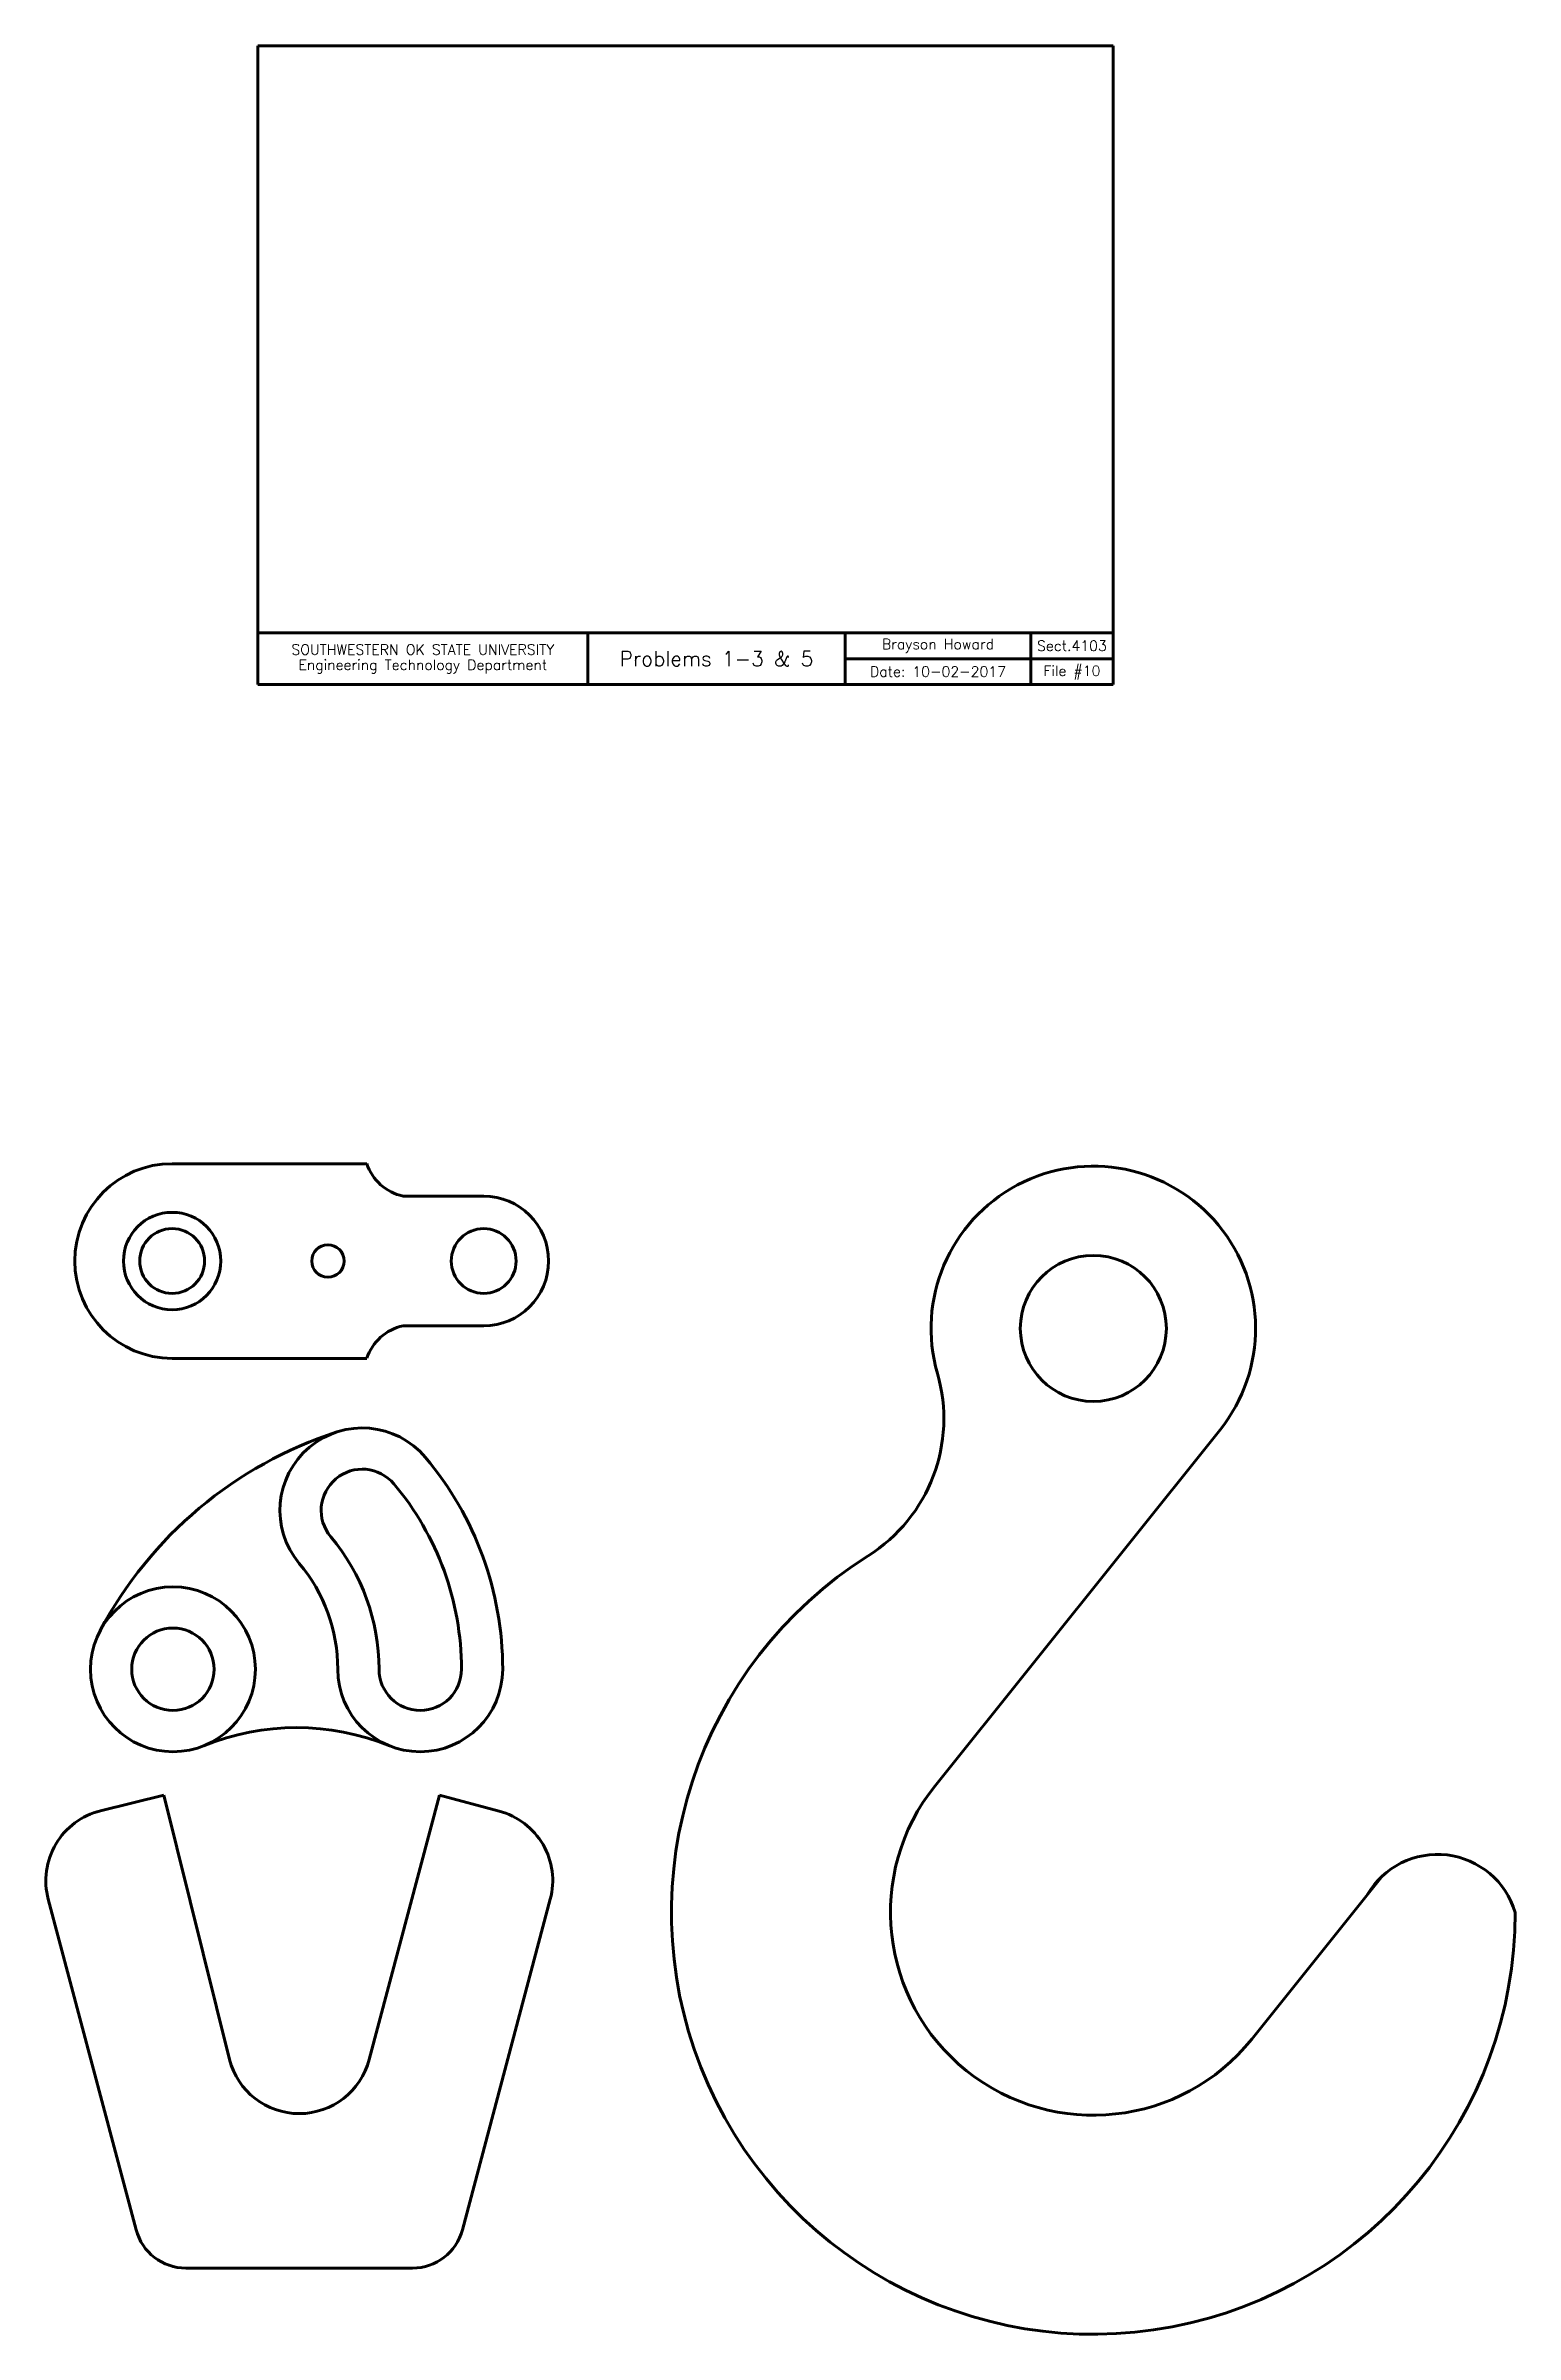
# Model space of a CAD drawing. Header units: inches. Extents: x -65 to 387, y -508 to 197.
import ezdxf
from ezdxf.enums import TextEntityAlignment as Align

# ---------------------------------------------------------------- set-up
doc = ezdxf.new("R2010")
doc.units = ezdxf.units.IN
doc.header["$MEASUREMENT"] = 0
doc.layers.add('Borders', color=1, linetype='Continuous', lineweight=60)
doc.layers.add('Object', color=7, linetype='Continuous', lineweight=60)
doc.layers.add('Text', color=5, linetype='Continuous')
doc.styles.add('Romans', font='romans.shx')

msp = doc.modelspace()

# ---------------------------------------------------------------- linework, layer by layer
at = {"layer": 'Borders'}
for p, q in [((263.53, 196.85), (0, 196.85)), ((0, 196.85), (0, 0)), ((263.53, 0), (263.53, 196.85)), ((0, 15.88), (263.53, 15.88)), ((101.6, 15.88), (101.6, 0)), ((180.98, 0), (180.98, 15.88)), ((238.13, 0), (238.13, 15.88)), ((180.98, 7.94), (263.53, 7.94)), ((0, 0), (263.53, 0))]:
    msp.add_line(p, q, dxfattribs=at)
at = {"layer": 'Object'}
for p, q in [((-26.44, -147.7), (33.56, -147.7)), ((69.56, -157.7), (44.74, -157.7)), ((69.56, -197.7), (44.74, -197.7)), ((-26.44, -207.7), (33.56, -207.7)), ((208.63, -339.42), (296.45, -229.73)), ((-48.5, -347.14), (-29, -342.31)), ((-8.8, -423.76), (-29, -342.31)), ((-29, -342.31), (-8.8, -423.76)), ((34.26, -423.76), (55.91, -342.34)), ((74.32, -347.24), (55.91, -342.34)), ((306.21, -417.54), (346.48, -367.24)), ((-37.54, -476.3), (-64.63, -374.43)), ((62.99, -476.3), (90.09, -374.43)), ((-22.2, -488.1), (47.65, -488.1))]:
    msp.add_line(p, q, dxfattribs=at)
for centre, radius in [((-26.44, -177.7), 15), ((-26.44, -177.7), 10), ((69.56, -177.7), 10), ((21.56, -177.7), 5), ((257.42, -198.48), 22.5), ((-26.19, -303.54), 25.4), ((-26.19, -303.54), 12.7)]:
    msp.add_circle(centre, radius, dxfattribs=at)
for centre, radius, start, end in [((-26.44, -177.7), 30, 90, 270), ((47.81, -143.01), 15, 198.18969, 258.18969), ((257.42, -198.48), 50, 321.31781, 196.12762), ((69.56, -177.7), 20, 270, 90), ((47.81, -212.38), 15, 101.81031, 161.81031), ((161.35, -226.26), 50, 302.25524, 16.12762), ((63.54, -351.2), 127, 107.97569, 152.02431), ((32.18, -254.56), 25.4, 40, 220), ((-26.19, -303.54), 101.6, 0, 40), ((32.18, -254.56), 12.7, 40, 220), ((-26.19, -303.54), 88.9, 0, 40), ((-26.19, -303.54), 63.5, 0, 40), ((-26.19, -303.54), 50.8, 0, 40), ((257.42, -378.48), 130, 122.25524, 0), ((50.01, -303.54), 25.4, 180, 0), ((50.01, -303.54), 12.7, 180, 0), ((11.91, -397.73), 76.2, 67.97569, 112.02431), ((257.42, -378.48), 62.5, 141.31781, 321.31781), ((-43.15, -368.72), 22.23, 103.92341, 194.89233), ((68.61, -368.72), 22.23, 345.10767, 75.11), ((363.45, -385.6), 25, 16.54078, 149.87633), ((12.73, -418.25), 22.23, 194.3527, 345.6473), ((-22.2, -472.22), 15.88, 194.89233, 270), ((47.65, -472.22), 15.88, 270, 345.10767)]:
    msp.add_arc(centre, radius, start, end, dxfattribs=at)

# ---------------------------------------------------------------- texts
at = {"layer": 'Text', "style": 'Romans'}
for s, height, p in [('SOUTHWESTERN OK STATE UNIVERSITY', 3.175, (50.8, 10.73)), ('Engineering Technology Department', 3.175, (50.8, 5.59)), ('Problems 1-3 & 5', 4.572, (141.29, 7.94)), ('Brayson Howard', 3.175, (209.55, 11.91)), ('Sect.4103', 3.175, (250.82, 11.91)), ('Date: 10-02-2017', 3.175, (209.55, 3.97)), ('File #10', 3.175, (250.82, 3.97))]:
    msp.add_text(s, height=height, dxfattribs=at).set_placement(p, align=Align.MIDDLE)

doc.saveas('drawing.dxf')
